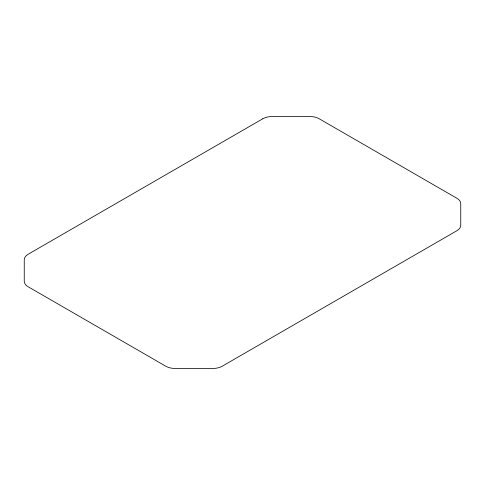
<?xml version="1.0" encoding="UTF-8"?>
<svg xmlns="http://www.w3.org/2000/svg" width="485" height="485" viewBox="0 0 485 485"><rect width="100%" height="100%" fill="white"/><g stroke="black" fill="none" stroke-linecap="round" stroke-linejoin="round"><path stroke-width="0.73" d="M262.731 118.813L28.269 254.182A13.719 7.918 0 0 0 24.25 259.778L24.25 281.221A13.719 7.918 0 0 0 28.269 286.823L165.731 366.187A13.719 7.918 0 0 0 175.431 368.503L212.569 368.503A13.719 7.918 0 0 0 222.269 366.187L456.731 230.818A13.719 7.918 0 0 0 460.75 225.222L460.75 203.779A13.719 7.918 0 0 0 456.731 198.177L319.269 118.813A13.719 7.918 0 0 0 309.569 116.497L272.431 116.497A13.719 7.918 0 0 0 262.731 118.813"/></g></svg>
